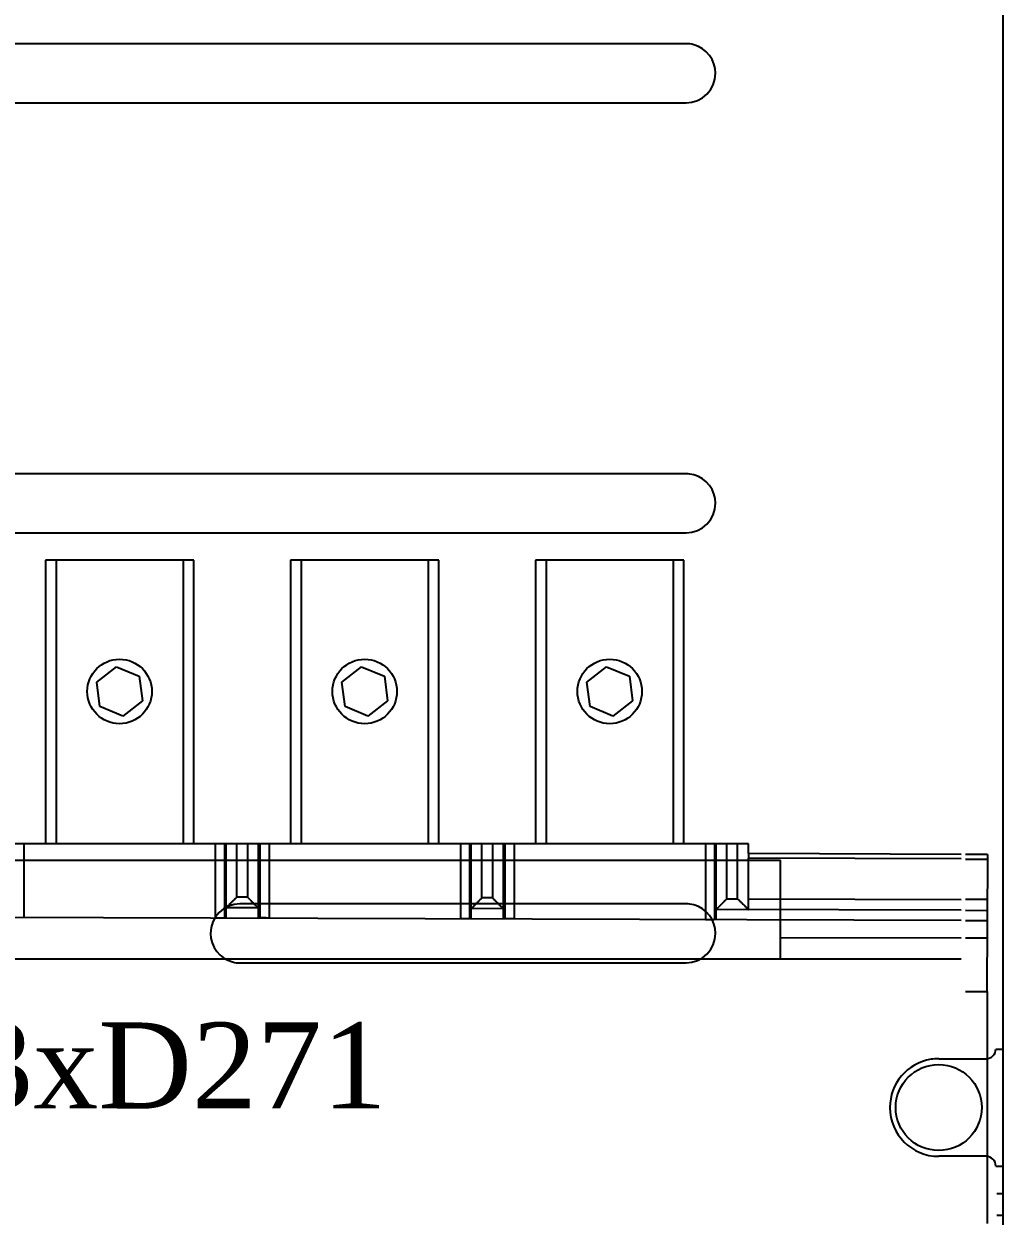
# Model space of a CAD drawing. Extents: x 0 to 226, y 0 to 690.
# Drawn here: x 126.9 to 218, y 110.2 to 221.1 of the extents above; entities that cross this region are included whole.
import ezdxf

# ---------------------------------------------------------------- set-up
doc = ezdxf.new("R2010")
doc.units = 0
doc.layers.add('-15N-THT. THIẾT BỊ ĐÓNG MỞ', color=40, linetype='CONTINUOUS')
doc.styles.add('- 04.0', font='times.ttf', dxfattribs={"height": 4})

# ---------------------------------------------------------------- blocks, each defined once
blk = doc.blocks.new('06 - N - SC VSD ATV630D30~D45N4')
at = {"layer": '-15N-THT. THIẾT BỊ ĐÓNG MỞ'}
for p, q in [((104.99, -248.35), (104.99, 302.47)), ((75.49, -125.41), (-75.5, -125.41)), ((75.49, -125.41), (75.49, -125.41)), ((76.21, -125.5), (76.21, -125.5)), ((78.23, -128.15), (78.23, -128.15)), ((-75.5, -130.89), (75.49, -130.89)), ((75.49, -130.89), (75.49, -130.89)), ((75.49, -165.41), (-75.5, -165.41)), ((75.49, -165.41), (75.49, -165.41)), ((76.21, -165.5), (76.21, -165.5)), ((78.23, -168.15), (78.23, -168.15)), ((-75.5, -170.89), (75.49, -170.89)), ((75.49, -170.89), (75.49, -170.89)), ((29.7, -173.43), (15.9, -173.43)), ((15.9, -173.43), (15.9, -173.43)), ((15.9, -173.43), (15.9, -199.83)), ((16.9, -173.43), (16.9, -199.83)), ((28.7, -173.43), (28.7, -199.83)), ((29.7, -173.43), (29.7, -173.43)), ((29.7, -199.83), (29.7, -173.43)), ((52.5, -173.43), (38.7, -173.43)), ((38.7, -173.43), (38.7, -173.43)), ((38.7, -173.43), (38.7, -199.83)), ((39.7, -173.43), (39.7, -199.83)), ((51.5, -173.43), (51.5, -199.83)), ((52.5, -173.43), (52.5, -173.43)), ((52.5, -199.83), (52.5, -173.43)), ((75.29, -173.43), (61.49, -173.43)), ((61.49, -173.43), (61.49, -173.43)), ((61.49, -173.43), (61.49, -199.83)), ((62.49, -173.43), (62.49, -199.83)), ((74.29, -173.43), (74.29, -199.83)), ((75.29, -173.43), (75.29, -173.43)), ((75.29, -199.83), (75.29, -173.43)), ((20.67, -184.77), (22.5, -183.36)), ((22.5, -183.36), (24.63, -184.24)), ((22.5, -183.36), (22.5, -183.36)), ((43.47, -184.77), (45.3, -183.36)), ((45.3, -183.36), (47.43, -184.24)), ((45.3, -183.36), (45.3, -183.36)), ((66.26, -184.77), (68.09, -183.36)), ((68.09, -183.36), (70.22, -184.24)), ((68.09, -183.36), (68.09, -183.36)), ((20.67, -184.77), (20.67, -184.77)), ((20.97, -187.06), (20.67, -184.77)), ((24.63, -184.24), (24.93, -186.53)), ((24.63, -184.24), (24.63, -184.24)), ((43.47, -184.77), (43.47, -184.77)), ((43.77, -187.06), (43.47, -184.77)), ((47.43, -184.24), (47.73, -186.53)), ((47.43, -184.24), (47.43, -184.24)), ((66.26, -184.77), (66.26, -184.77)), ((66.56, -187.06), (66.26, -184.77)), ((70.22, -184.24), (70.52, -186.53)), ((70.22, -184.24), (70.22, -184.24)), ((19.8, -185.65), (19.8, -185.65)), ((25.8, -185.65), (25.8, -185.65)), ((42.6, -185.65), (42.6, -185.65)), ((48.6, -185.65), (48.6, -185.65)), ((65.39, -185.65), (65.39, -185.65)), ((71.39, -185.65), (71.39, -185.65)), ((20.97, -187.06), (20.97, -187.06)), ((23.1, -187.94), (20.97, -187.06)), ((24.93, -186.53), (23.1, -187.94)), ((24.93, -186.53), (24.93, -186.53)), ((43.77, -187.06), (43.77, -187.06)), ((45.9, -187.94), (43.77, -187.06)), ((47.73, -186.53), (45.9, -187.94)), ((47.73, -186.53), (47.73, -186.53)), ((66.56, -187.06), (66.56, -187.06)), ((68.69, -187.94), (66.56, -187.06)), ((70.52, -186.53), (68.69, -187.94)), ((70.52, -186.53), (70.52, -186.53)), ((23.1, -187.94), (23.1, -187.94)), ((45.9, -187.94), (45.9, -187.94)), ((68.69, -187.94), (68.69, -187.94)), ((81.29, -199.83), (-81.3, -199.83)), ((13.9, -199.83), (13.9, -206.65)), ((15.9, -199.83), (15.9, -199.83)), ((29.7, -199.83), (29.7, -199.83)), ((31.7, -199.83), (31.7, -206.71)), ((32.56, -199.83), (32.56, -206.7)), ((32.7, -206.68), (32.7, -199.83)), ((32.7, -199.83), (32.7, -199.83)), ((33.7, -204.78), (33.7, -199.83)), ((34.7, -199.83), (34.7, -204.79)), ((35.7, -199.83), (35.7, -206.69)), ((35.7, -199.83), (35.7, -199.83)), ((35.84, -199.83), (35.84, -206.71)), ((36.7, -199.83), (36.7, -206.73)), ((38.7, -199.83), (38.7, -199.83)), ((52.5, -199.83), (52.5, -199.83)), ((54.5, -199.83), (54.5, -206.78)), ((55.36, -199.83), (55.36, -206.77)), ((55.5, -206.75), (55.5, -199.83)), ((55.5, -199.83), (55.5, -199.83)), ((56.49, -204.86), (56.49, -199.83)), ((57.49, -199.83), (57.49, -204.86)), ((58.49, -199.83), (58.49, -206.76)), ((58.49, -199.83), (58.49, -199.83)), ((58.63, -199.83), (58.63, -206.78)), ((59.49, -199.83), (59.49, -206.8)), ((61.49, -199.83), (61.49, -199.83)), ((75.29, -199.83), (75.29, -199.83)), ((77.29, -199.83), (77.29, -206.86)), ((78.15, -199.83), (78.15, -206.84)), ((78.29, -206.83), (78.29, -199.83)), ((78.29, -199.83), (78.29, -199.83)), ((79.29, -204.93), (79.29, -199.83)), ((80.29, -204.93), (80.29, -199.83)), ((81.29, -199.83), (81.29, -199.83)), ((81.29, -200.73), (81.29, -199.83)), ((81.29, -200.73), (81.29, -201.17)), ((101.09, -200.8), (81.29, -200.73)), ((-83.47, -201.35), (84.28, -201.35)), ((81.29, -204.94), (81.29, -201.17)), ((101.09, -201.23), (81.29, -201.17)), ((84.28, -210.53), (84.28, -201.35)), ((84.28, -201.35), (84.28, -201.35)), ((103.52, -200.81), (101.48, -200.8)), ((101.48, -201.24), (103.52, -201.24)), ((103.52, -200.81), (103.48, -213.55)), ((33.31, -205.17), (33.27, -205.22)), ((33.36, -205.12), (33.31, -205.17)), ((33.41, -205.08), (33.36, -205.12)), ((33.46, -205.03), (33.41, -205.08)), ((33.5, -204.98), (33.46, -205.03)), ((33.55, -204.93), (33.5, -204.98)), ((33.6, -204.88), (33.55, -204.93)), ((33.65, -204.83), (33.6, -204.88)), ((33.7, -204.78), (33.65, -204.83)), ((34.7, -204.79), (33.7, -204.78)), ((34.7, -204.79), (34.75, -204.84)), ((34.75, -204.84), (34.8, -204.89)), ((34.8, -204.89), (34.85, -204.94)), ((34.85, -204.94), (34.9, -204.99)), ((34.9, -204.99), (34.95, -205.04)), ((34.95, -205.04), (35, -205.09)), ((35, -205.09), (35.05, -205.14)), ((35.05, -205.14), (35.1, -205.19)), ((56.2, -205.15), (56.16, -205.2)), ((56.25, -205.1), (56.2, -205.15)), ((56.29, -205.05), (56.25, -205.1)), ((56.34, -205), (56.29, -205.05)), ((56.39, -204.96), (56.34, -205)), ((56.44, -204.91), (56.39, -204.96)), ((56.49, -204.86), (56.44, -204.91)), ((57.49, -204.86), (56.49, -204.86)), ((57.49, -204.86), (57.54, -204.91)), ((57.54, -204.91), (57.59, -204.96)), ((57.59, -204.96), (57.64, -205.01)), ((57.64, -205.01), (57.69, -205.06)), ((57.69, -205.06), (57.74, -205.12)), ((57.74, -205.12), (57.79, -205.17)), ((57.79, -205.17), (57.84, -205.21)), ((79.09, -205.13), (79.05, -205.17)), ((79.14, -205.08), (79.09, -205.13)), ((79.19, -205.03), (79.14, -205.08)), ((79.24, -204.98), (79.19, -205.03)), ((79.29, -204.93), (79.24, -204.98)), ((79.29, -204.93), (80.29, -204.93)), ((79.29, -204.93), (79.29, -204.93)), ((79.29, -204.93), (79.29, -204.93)), ((79.29, -204.93), (79.29, -204.93)), ((79.29, -204.93), (79.29, -204.93)), ((80.29, -204.93), (80.29, -204.93)), ((80.29, -204.93), (80.29, -204.93)), ((80.29, -204.93), (80.29, -204.93)), ((80.29, -204.93), (80.29, -204.93)), ((80.29, -204.93), (80.34, -204.99)), ((80.34, -204.99), (80.39, -205.04)), ((80.39, -205.04), (80.44, -205.09)), ((80.44, -205.09), (80.49, -205.14)), ((80.49, -205.14), (80.54, -205.19)), ((81.29, -205.94), (81.29, -204.94)), ((81.29, -204.94), (101.09, -205)), ((103.51, -205.01), (101.48, -205)), ((32.71, -205.78), (32.7, -205.78)), ((35.7, -205.79), (32.7, -205.78)), ((32.7, -205.78), (32.7, -205.78)), ((32.7, -205.78), (32.7, -205.78)), ((32.7, -205.78), (32.7, -205.78)), ((32.7, -205.78), (32.7, -205.78)), ((32.7, -205.78), (32.7, -205.78)), ((32.7, -205.78), (32.7, -205.78)), ((32.7, -205.78), (32.7, -205.78)), ((32.73, -205.75), (32.71, -205.77)), ((32.71, -205.77), (32.71, -205.78)), ((32.75, -205.73), (32.73, -205.75)), ((32.77, -205.71), (32.75, -205.73)), ((32.79, -205.69), (32.77, -205.71)), ((32.82, -205.66), (32.79, -205.69)), ((32.85, -205.63), (32.82, -205.66)), ((32.89, -205.59), (32.85, -205.63)), ((32.92, -205.56), (32.89, -205.59)), ((32.96, -205.52), (32.92, -205.56)), ((33, -205.48), (32.96, -205.52)), ((33.04, -205.44), (33, -205.48)), ((33.09, -205.4), (33.04, -205.44)), ((33.13, -205.35), (33.09, -205.4)), ((33.17, -205.31), (33.13, -205.35)), ((33.22, -205.26), (33.17, -205.31)), ((33.27, -205.22), (33.22, -205.26)), ((75.49, -205.41), (34, -205.41)), ((34, -205.41), (34, -205.41)), ((35.1, -205.19), (35.15, -205.24)), ((35.15, -205.24), (35.2, -205.29)), ((35.2, -205.29), (35.24, -205.33)), ((35.24, -205.33), (35.29, -205.38)), ((35.29, -205.38), (35.33, -205.42)), ((35.33, -205.42), (35.38, -205.47)), ((35.38, -205.47), (35.42, -205.51)), ((35.42, -205.51), (35.46, -205.55)), ((35.46, -205.55), (35.5, -205.59)), ((35.5, -205.59), (35.54, -205.63)), ((35.54, -205.63), (35.57, -205.66)), ((35.57, -205.66), (35.6, -205.69)), ((35.6, -205.69), (35.63, -205.72)), ((35.63, -205.72), (35.65, -205.74)), ((35.65, -205.74), (35.67, -205.76)), ((35.67, -205.76), (35.68, -205.77)), ((35.68, -205.77), (35.69, -205.78)), ((35.69, -205.78), (35.7, -205.79)), ((35.7, -205.79), (35.7, -205.79)), ((35.7, -205.79), (35.7, -205.79)), ((35.7, -205.79), (35.7, -205.79)), ((35.7, -205.79), (35.7, -205.79)), ((35.7, -205.79), (35.7, -205.79)), ((35.7, -205.79), (35.7, -205.79)), ((35.7, -205.79), (35.7, -205.79)), ((58.49, -205.86), (55.5, -205.85)), ((55.51, -205.85), (55.5, -205.85)), ((55.5, -205.85), (55.5, -205.85)), ((55.5, -205.85), (55.5, -205.85)), ((55.5, -205.85), (55.5, -205.85)), ((55.5, -205.85), (55.5, -205.85)), ((55.5, -205.85), (55.5, -205.85)), ((55.5, -205.85), (55.5, -205.85)), ((55.5, -205.85), (55.5, -205.85)), ((55.53, -205.83), (55.51, -205.84)), ((55.51, -205.84), (55.51, -205.85)), ((55.55, -205.81), (55.53, -205.83)), ((55.57, -205.79), (55.55, -205.81)), ((55.59, -205.76), (55.57, -205.79)), ((55.62, -205.73), (55.59, -205.76)), ((55.65, -205.7), (55.62, -205.73)), ((55.69, -205.67), (55.65, -205.7)), ((55.72, -205.63), (55.69, -205.67)), ((55.76, -205.59), (55.72, -205.63)), ((55.8, -205.55), (55.76, -205.59)), ((55.84, -205.51), (55.8, -205.55)), ((55.89, -205.47), (55.84, -205.51)), ((55.93, -205.43), (55.89, -205.47)), ((55.97, -205.38), (55.93, -205.43)), ((56.02, -205.34), (55.97, -205.38)), ((56.07, -205.29), (56.02, -205.34)), ((56.11, -205.24), (56.07, -205.29)), ((56.16, -205.2), (56.11, -205.24)), ((57.84, -205.21), (57.89, -205.26)), ((57.89, -205.26), (57.94, -205.31)), ((57.94, -205.31), (57.99, -205.36)), ((57.99, -205.36), (58.03, -205.41)), ((58.03, -205.41), (58.08, -205.45)), ((58.08, -205.45), (58.12, -205.5)), ((58.12, -205.5), (58.17, -205.54)), ((58.17, -205.54), (58.21, -205.58)), ((58.21, -205.58), (58.25, -205.62)), ((58.25, -205.62), (58.29, -205.66)), ((58.29, -205.66), (58.33, -205.7)), ((58.33, -205.7), (58.36, -205.73)), ((58.36, -205.73), (58.39, -205.76)), ((58.39, -205.76), (58.42, -205.79)), ((58.42, -205.79), (58.44, -205.81)), ((58.44, -205.81), (58.46, -205.83)), ((58.46, -205.83), (58.47, -205.85)), ((58.47, -205.85), (58.48, -205.86)), ((58.48, -205.86), (58.49, -205.86)), ((58.49, -205.86), (58.49, -205.86)), ((58.49, -205.86), (58.49, -205.86)), ((58.49, -205.86), (58.49, -205.86)), ((58.49, -205.86), (58.49, -205.86)), ((58.49, -205.86), (58.49, -205.86)), ((58.49, -205.86), (58.49, -205.86)), ((58.49, -205.86), (58.49, -205.86)), ((75.49, -205.41), (75.49, -205.41)), ((76.21, -205.5), (76.21, -205.5)), ((78.3, -205.92), (78.29, -205.93)), ((78.29, -205.93), (78.29, -205.93)), ((78.29, -205.93), (78.29, -205.93)), ((78.29, -205.93), (78.29, -205.93)), ((78.29, -205.93), (78.29, -205.93)), ((78.29, -205.93), (78.29, -205.93)), ((78.29, -205.93), (78.29, -205.93)), ((78.29, -205.93), (78.29, -205.93)), ((101.09, -206), (78.29, -205.93)), ((78.32, -205.9), (78.3, -205.91)), ((78.3, -205.91), (78.3, -205.92)), ((78.34, -205.88), (78.32, -205.9)), ((78.36, -205.86), (78.34, -205.88)), ((78.38, -205.83), (78.36, -205.86)), ((78.41, -205.81), (78.38, -205.83)), ((78.44, -205.77), (78.41, -205.81)), ((78.48, -205.74), (78.44, -205.77)), ((78.51, -205.7), (78.48, -205.74)), ((78.55, -205.67), (78.51, -205.7)), ((78.59, -205.63), (78.55, -205.67)), ((78.63, -205.59), (78.59, -205.63)), ((78.68, -205.54), (78.63, -205.59)), ((78.72, -205.5), (78.68, -205.54)), ((78.76, -205.46), (78.72, -205.5)), ((78.81, -205.41), (78.76, -205.46)), ((78.86, -205.36), (78.81, -205.41)), ((78.9, -205.32), (78.86, -205.36)), ((78.95, -205.27), (78.9, -205.32)), ((79, -205.22), (78.95, -205.27)), ((79.05, -205.17), (79, -205.22)), ((80.54, -205.19), (80.59, -205.24)), ((80.59, -205.24), (80.64, -205.29)), ((80.64, -205.29), (80.69, -205.34)), ((80.69, -205.34), (80.74, -205.39)), ((80.74, -205.39), (80.79, -205.43)), ((80.79, -205.43), (80.83, -205.48)), ((80.83, -205.48), (80.88, -205.53)), ((80.88, -205.53), (80.92, -205.57)), ((80.92, -205.57), (80.97, -205.61)), ((80.97, -205.61), (81.01, -205.66)), ((81.01, -205.66), (81.05, -205.7)), ((81.05, -205.7), (81.09, -205.74)), ((81.09, -205.74), (81.13, -205.77)), ((81.13, -205.77), (81.16, -205.81)), ((81.16, -205.81), (81.19, -205.84)), ((81.19, -205.84), (81.22, -205.86)), ((81.22, -205.86), (81.24, -205.89)), ((81.24, -205.89), (81.26, -205.91)), ((81.26, -205.91), (81.27, -205.92)), ((81.27, -205.92), (81.28, -205.93)), ((81.28, -205.93), (81.29, -205.94)), ((81.29, -205.94), (81.29, -205.94)), ((81.29, -205.94), (81.29, -205.94)), ((81.29, -205.94), (81.29, -205.94)), ((81.29, -205.94), (81.29, -205.94)), ((81.29, -205.94), (81.29, -205.94)), ((81.29, -205.94), (81.29, -205.94)), ((81.29, -205.94), (81.29, -205.94)), ((101.48, -206), (103.5, -206.01)), ((-83.49, -206.34), (101.09, -206.93)), ((31.7, -206.71), (31.75, -206.71)), ((31.75, -206.71), (31.81, -206.71)), ((31.81, -206.71), (31.86, -206.71)), ((31.86, -206.71), (31.92, -206.71)), ((31.92, -206.71), (31.97, -206.71)), ((31.97, -206.71), (32.02, -206.71)), ((32.02, -206.71), (32.07, -206.71)), ((32.07, -206.71), (32.12, -206.71)), ((32.12, -206.71), (32.17, -206.71)), ((32.17, -206.71), (32.22, -206.71)), ((32.22, -206.71), (32.26, -206.71)), ((32.26, -206.71), (32.31, -206.71)), ((32.31, -206.71), (32.35, -206.7)), ((32.35, -206.7), (32.39, -206.7)), ((32.39, -206.7), (32.43, -206.7)), ((32.43, -206.7), (32.47, -206.7)), ((32.47, -206.7), (32.5, -206.7)), ((32.5, -206.7), (32.53, -206.7)), ((32.53, -206.7), (32.56, -206.7)), ((32.56, -206.7), (32.58, -206.69)), ((32.58, -206.69), (32.61, -206.69)), ((32.61, -206.69), (32.63, -206.69)), ((32.63, -206.69), (32.64, -206.69)), ((32.64, -206.69), (32.66, -206.69)), ((32.66, -206.69), (32.67, -206.69)), ((32.67, -206.69), (32.68, -206.69)), ((32.68, -206.69), (32.69, -206.68)), ((32.69, -206.68), (32.7, -206.68)), ((32.7, -206.68), (32.7, -206.68)), ((32.7, -206.68), (32.7, -206.68)), ((35.71, -206.69), (35.7, -206.69)), ((35.7, -206.69), (35.7, -206.69)), ((35.7, -206.69), (35.7, -206.69)), ((35.72, -206.7), (35.71, -206.69)), ((35.73, -206.7), (35.72, -206.7)), ((35.74, -206.7), (35.73, -206.7)), ((35.76, -206.7), (35.74, -206.7)), ((35.77, -206.7), (35.76, -206.7)), ((35.79, -206.7), (35.77, -206.7)), ((35.82, -206.71), (35.79, -206.7)), ((35.84, -206.71), (35.82, -206.71)), ((35.87, -206.71), (35.84, -206.71)), ((35.9, -206.71), (35.87, -206.71)), ((35.93, -206.71), (35.9, -206.71)), ((35.97, -206.71), (35.93, -206.71)), ((36.01, -206.71), (35.97, -206.71)), ((36.05, -206.72), (36.01, -206.71)), ((36.09, -206.72), (36.05, -206.72)), ((36.13, -206.72), (36.09, -206.72)), ((36.18, -206.72), (36.13, -206.72)), ((36.23, -206.72), (36.18, -206.72)), ((36.28, -206.72), (36.23, -206.72)), ((36.33, -206.72), (36.28, -206.72)), ((36.38, -206.72), (36.33, -206.72)), ((36.43, -206.72), (36.38, -206.72)), ((36.48, -206.73), (36.43, -206.72)), ((36.54, -206.73), (36.48, -206.73)), ((36.59, -206.73), (36.54, -206.73)), ((36.65, -206.73), (36.59, -206.73)), ((36.7, -206.73), (36.65, -206.73)), ((54.5, -206.78), (54.55, -206.78)), ((54.55, -206.78), (54.61, -206.78)), ((54.61, -206.78), (54.66, -206.78)), ((54.66, -206.78), (54.72, -206.78)), ((54.72, -206.78), (54.77, -206.78)), ((54.77, -206.78), (54.82, -206.78)), ((54.82, -206.78), (54.87, -206.78)), ((54.87, -206.78), (54.92, -206.78)), ((54.92, -206.78), (54.97, -206.78)), ((54.97, -206.78), (55.02, -206.78)), ((55.02, -206.78), (55.06, -206.78)), ((55.06, -206.78), (55.11, -206.78)), ((55.11, -206.78), (55.15, -206.78)), ((55.15, -206.78), (55.19, -206.78)), ((55.19, -206.78), (55.23, -206.78)), ((55.23, -206.78), (55.27, -206.77)), ((55.27, -206.77), (55.3, -206.77)), ((55.3, -206.77), (55.33, -206.77)), ((55.33, -206.77), (55.36, -206.77)), ((55.36, -206.77), (55.38, -206.77)), ((55.38, -206.77), (55.41, -206.77)), ((55.41, -206.77), (55.43, -206.77)), ((55.43, -206.77), (55.44, -206.76)), ((55.44, -206.76), (55.46, -206.76)), ((55.46, -206.76), (55.47, -206.76)), ((55.47, -206.76), (55.48, -206.76)), ((55.48, -206.76), (55.49, -206.76)), ((55.49, -206.76), (55.5, -206.76)), ((55.5, -206.76), (55.5, -206.75)), ((55.5, -206.75), (55.5, -206.75)), ((58.49, -206.77), (58.49, -206.76)), ((58.49, -206.76), (58.49, -206.76)), ((58.5, -206.77), (58.49, -206.77)), ((58.51, -206.77), (58.5, -206.77)), ((58.52, -206.77), (58.51, -206.77)), ((58.53, -206.77), (58.52, -206.77)), ((58.55, -206.77), (58.53, -206.77)), ((58.56, -206.78), (58.55, -206.77)), ((58.58, -206.78), (58.56, -206.78)), ((58.61, -206.78), (58.58, -206.78)), ((58.63, -206.78), (58.61, -206.78)), ((58.66, -206.78), (58.63, -206.78)), ((58.69, -206.78), (58.66, -206.78)), ((58.72, -206.79), (58.69, -206.78)), ((58.76, -206.79), (58.72, -206.79)), ((58.8, -206.79), (58.76, -206.79)), ((58.84, -206.79), (58.8, -206.79)), ((58.88, -206.79), (58.84, -206.79)), ((58.92, -206.79), (58.88, -206.79)), ((58.97, -206.79), (58.92, -206.79)), ((59.02, -206.79), (58.97, -206.79)), ((59.07, -206.8), (59.02, -206.79)), ((59.12, -206.8), (59.07, -206.8)), ((59.17, -206.8), (59.12, -206.8)), ((59.22, -206.8), (59.17, -206.8)), ((59.27, -206.8), (59.22, -206.8)), ((59.33, -206.8), (59.27, -206.8)), ((59.38, -206.8), (59.33, -206.8)), ((59.44, -206.8), (59.38, -206.8)), ((59.49, -206.8), (59.44, -206.8)), ((77.29, -206.86), (77.35, -206.86)), ((77.35, -206.86), (77.41, -206.86)), ((77.41, -206.86), (77.46, -206.86)), ((77.46, -206.86), (77.52, -206.86)), ((77.52, -206.86), (77.57, -206.86)), ((77.57, -206.86), (77.63, -206.86)), ((77.63, -206.86), (77.68, -206.86)), ((77.68, -206.86), (77.73, -206.86)), ((77.73, -206.86), (77.79, -206.85)), ((77.79, -206.85), (77.83, -206.85)), ((77.83, -206.85), (77.88, -206.85)), ((77.88, -206.85), (77.93, -206.85)), ((77.93, -206.85), (77.97, -206.85)), ((77.97, -206.85), (78.01, -206.85)), ((78.01, -206.85), (78.05, -206.85)), ((78.05, -206.85), (78.09, -206.85)), ((78.09, -206.85), (78.12, -206.84)), ((78.12, -206.84), (78.15, -206.84)), ((78.15, -206.84), (78.17, -206.84)), ((78.17, -206.84), (78.2, -206.84)), ((78.2, -206.84), (78.22, -206.84)), ((78.22, -206.84), (78.23, -206.84)), ((78.23, -206.84), (78.25, -206.84)), ((78.25, -206.84), (78.26, -206.83)), ((78.26, -206.83), (78.27, -206.83)), ((78.27, -206.83), (78.28, -206.83)), ((78.28, -206.83), (78.29, -206.83)), ((78.29, -206.83), (78.29, -206.83)), ((78.29, -206.83), (78.29, -206.83)), ((101.09, -206.93), (101.09, -206.93)), ((101.48, -206.94), (103.5, -206.94)), ((101.48, -206.94), (101.48, -206.94)), ((103.5, -206.94), (103.5, -206.94)), ((31.26, -208.15), (31.26, -208.15)), ((78.23, -208.15), (78.23, -208.15)), ((84.28, -208.52), (101.09, -208.57)), ((101.48, -208.58), (103.5, -208.58)), ((-83.5, -210.53), (101.09, -210.53)), ((84.28, -210.53), (84.28, -210.53)), ((101.09, -210.53), (101.09, -210.53)), ((33.31, -210.8), (33.31, -210.8)), ((34, -210.89), (75.49, -210.89)), ((34, -210.89), (34, -210.89)), ((75.49, -210.89), (75.49, -210.89)), ((101.48, -213.55), (101.48, -213.55)), ((101.48, -213.55), (103.49, -213.55)), ((103.48, -213.55), (103.48, -213.55)), ((103.49, -213.55), (103.49, -213.55)), ((103.49, -213.55), (103.49, -235.15)), ((104.3, -218.91), (104.99, -218.91)), ((104.3, -218.91), (104.3, -218.91)), ((104.99, -218.91), (104.99, -218.91)), ((98.28, -219.87), (98.28, -219.87)), ((98.99, -219.81), (103.4, -219.81)), ((98.99, -219.81), (98.99, -219.81)), ((103.4, -219.81), (103.4, -219.81)), ((94.45, -224.35), (94.45, -224.35)), ((94.99, -224.35), (94.99, -224.35)), ((102.99, -224.35), (102.99, -224.35)), ((103.4, -228.89), (98.99, -228.89)), ((98.99, -228.89), (98.99, -228.89)), ((103.4, -228.89), (103.4, -228.89)), ((104.3, -229.79), (104.99, -229.79)), ((104.3, -229.79), (104.3, -229.79)), ((104.99, -229.79), (104.99, -229.79)), ((104.39, -232.35), (104.99, -232.35)), ((104.39, -234.35), (104.99, -234.35)), ((104.39, -234.35), (104.39, -234.35)), ((104.99, -234.35), (104.99, -234.35))]:
    blk.add_line(p, q, dxfattribs=at)
for centre, radius in [((22.8, -185.65), 3), ((45.6, -185.65), 3), ((68.39, -185.65), 3), ((98.99, -224.35), 4)]:
    blk.add_circle(centre, radius, dxfattribs=at)
for centre, radius, start, end in [((75.49, -128.15), 2.75, 74.8061, 89.9958), ((75.49, -128.15), 2.74, 0.0001, 74.8022), ((75.49, -128.15), 2.74, 270.0001, 359.9999), ((75.49, -168.15), 2.75, 74.8061, 89.9958), ((75.49, -168.15), 2.74, 0.0001, 74.8022), ((75.49, -168.15), 2.74, 270.0001, 359.9999), ((34, -208.15), 2.74, 90.0001, 179.9999), ((75.49, -208.15), 2.75, 74.8061, 89.9958), ((75.49, -208.15), 2.74, 0.0001, 74.8022), ((34, -208.15), 2.74, 180.0002, 255.3628), ((75.49, -208.15), 2.74, 270.0001, 359.9999), ((34, -208.15), 2.75, 255.367, 269.996), ((98.99, -224.35), 4.54, 99.0424, 179.9999), ((98.99, -224.35), 4.54, 90.0011, 99.0413), ((98.99, -224.35), 4.54, 180.0002, 269.9998)]:
    blk.add_arc(centre, radius, start, end, dxfattribs=at)
for centre, major_axis, start_param, end_param in [((103.4, -218.91), (0.636, 0.636), -2.354825, -0.786768), ((103.4, -229.79), (0.636, -0.636), 0.786768, 2.354825)]:
    blk.add_ellipse(centre, major_axis=major_axis, ratio=0.997265, start_param=start_param, end_param=end_param, dxfattribs=at)
at = {"layer": '-15N-THT. THIẾT BỊ ĐÓNG MỞ', "color": 3, "insert": (0, -220.53), "char_height": 8, "width": 47.4864, "attachment_point": 5, "style": '- 04.0'}
blk.add_mtext('W226xH673xD271', dxfattribs=at)

msp = doc.modelspace()

# ---------------------------------------------------------------- block references
msp.add_blockref('06 - N - SC VSD ATV630D30~D45N4', (113.01, 344.65))

doc.saveas('drawing.dxf')
